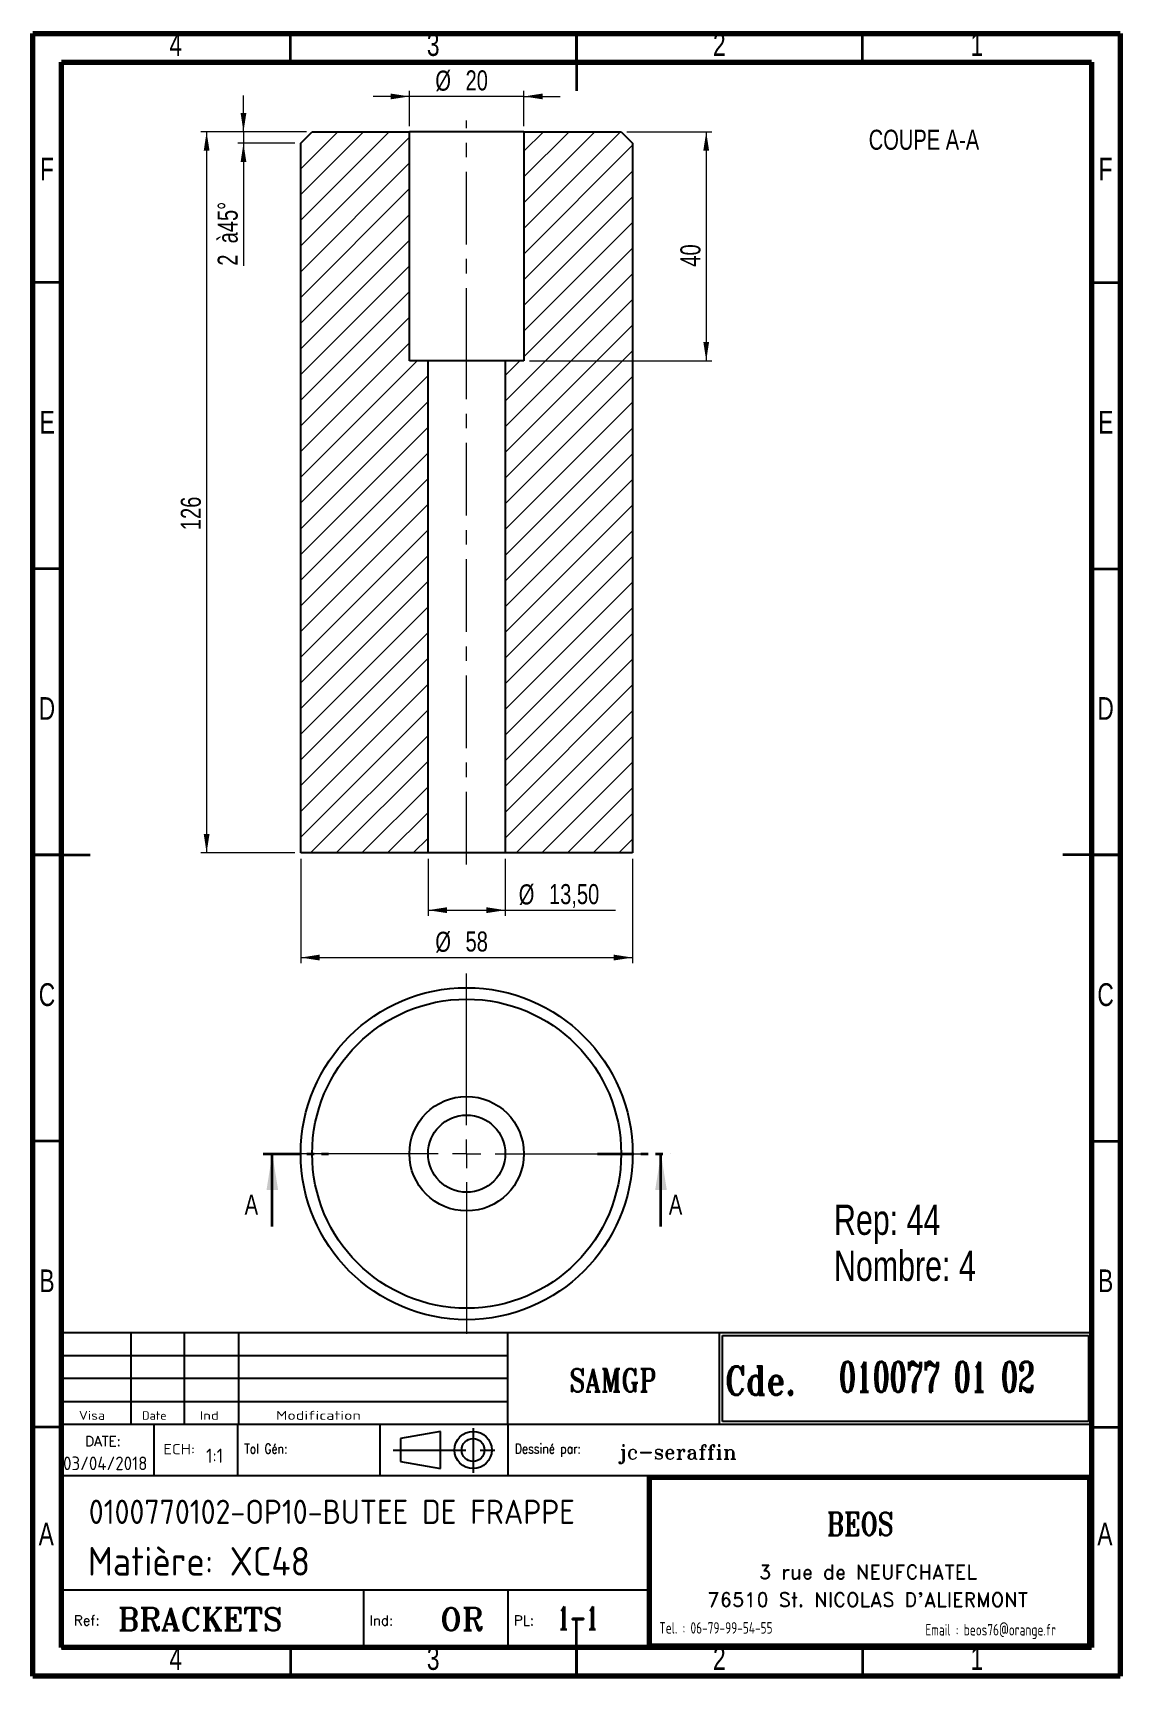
# Model space of a CAD drawing. Header units: millimetres. Extents: x 15 to 205, y 5 to 292.
import ezdxf

# ---------------------------------------------------------------- set-up
doc = ezdxf.new("R2010")
doc.units = ezdxf.units.MM
doc.linetypes.add('CENTERX2', pattern=[20.32, 12.7, -2.54, 2.54, -2.54])
doc.linetypes.add('PHANTOM', pattern=[12.7, 6.35, -1.27, 1.27, -1.27, 1.27, -1.27])
doc.layers.add('DIMENSIONS', color=176, linetype='Continuous')
doc.styles.add('SLDTEXTSTYLE0', font='TXT', dxfattribs={"width": 0.75})
doc.styles.add('SLDTEXTSTYLE1', font='ISOCP')
doc.styles.add('SLDTEXTSTYLE10', font='ISOCP', dxfattribs={"width": 1.147311})
doc.styles.add('SLDTEXTSTYLE11', font='ISOCP', dxfattribs={"width": 1.385904})
doc.styles.add('SLDTEXTSTYLE12', font='ISOCP', dxfattribs={"width": 1.246461})
doc.styles.add('SLDTEXTSTYLE13', font='ROMAND')
doc.styles.add('SLDTEXTSTYLE2', font='ROMANT', dxfattribs={"width": 0.8})
doc.styles.add('SLDTEXTSTYLE3', font='ISOCP', dxfattribs={"width": 0.8})
doc.styles.add('SLDTEXTSTYLE4', font='ROMANS', dxfattribs={"width": 0.8})
doc.styles.add('SLDTEXTSTYLE5', font='ROMANT')
doc.styles.add('SLDTEXTSTYLE6', font='ROMANS')
doc.styles.add('SLDTEXTSTYLE7', font='ROMANT', dxfattribs={"width": 0.65})
doc.styles.add('SLDTEXTSTYLE8', font='ISOCP', dxfattribs={"width": 1.446157})
doc.styles.add('SLDTEXTSTYLE9', font='ISOCP', dxfattribs={"width": 1.294402})
doc.dimstyles.new('SLDDIMSTYLE0', dxfattribs={"dimtxt": 3.5, "dimasz": 3.302, "dimexe": 0, "dimexo": 0.0625, "dimgap": 0.875, "dimtad": 1, "dimrnd": 1e-09, "dimzin": 12, "dimdsep": 46, "dimtxsty": 'SLDTEXTSTYLE0', "dimsah": 1, "dimcen": 0.09, "dimadec": 0, "dimazin": 3, "dimtfac": 1, "dimtofl": 0, "dimtmove": 0, "dimatfit": 3, "dimfxl": 1, "dimfrac": 2, "dimtolj": 1, "dimtzin": 12, "dimarcsym": 0})
doc.dimstyles.new('SLDDIMSTYLE1', dxfattribs={"dimtxt": 3.5, "dimasz": 3.302, "dimexe": 0, "dimexo": 0.0625, "dimgap": 0.875, "dimtad": 1, "dimrnd": 1e-09, "dimzin": 12, "dimdsep": 46, "dimtxsty": 'SLDTEXTSTYLE0', "dimsah": 1, "dimcen": 0.09, "dimadec": 0, "dimazin": 3, "dimtfac": 1, "dimtmove": 0, "dimatfit": 0, "dimfxl": 1, "dimfrac": 2, "dimtolj": 1, "dimtzin": 12, "dimarcsym": 0})

# ---------------------------------------------------------------- blocks, each defined once
blk = doc.blocks.new('SW_NOTE_0')
at = {"color": 0, "linetype": 'Continuous', "lineweight": 0, "char_height": 5.292, "attachment_point": 1, "style": 'SLDTEXTSTYLE0'}
for s, insert in [('Rep: 44', (0, 6.82)), ('Nombre: 4', (0, -1.23))]:
    blk.add_mtext(s, dxfattribs=dict(at, insert=insert))
blk = doc.blocks.new('SW_CENTERMARKSYMBOL_0')
at = {"color": 0, "linetype": 'Continuous', "lineweight": 0}
for p, q in [((0, 5), (0, 31.5)), ((-5, 0), (-31.5, 0)), ((0, 0), (-2.5, 0)), ((0, 0), (0, 2.5)), ((0, 0), (0, -2.5)), ((0, 0), (2.5, 0)), ((5, 0), (31.5, 0)), ((0, -5), (0, -31.5))]:
    blk.add_line(p, q, dxfattribs=at)
blk = doc.blocks.new('_D')
at = {"color": 7, "linetype": 'Continuous', "lineweight": 18}
for p, q in [((62.8, 274.83), (44.36, 274.83)), ((45.36, 274.83), (45.36, 148.83)), ((60.8, 148.83), (44.36, 148.83))]:
    blk.add_line(p, q, dxfattribs=at)
for points in [[(45.36, 274.83), (44.86, 271.53), (45.87, 271.53)], [(45.36, 148.83), (45.87, 152.13), (44.86, 152.13)]]:
    blk.add_solid(points, dxfattribs=at)
at = {"color": 7, "linetype": 'Continuous', "lineweight": 18, "insert": (40.85, 205.23), "char_height": 3.5, "attachment_point": 1, "rotation": 90, "style": 'SLDTEXTSTYLE0'}
blk.add_mtext('126', dxfattribs=at)
blk = doc.blocks.new('_D_1')
at = {"color": 7, "linetype": 'Continuous', "lineweight": 18}
for p, q in [((61.8, 147.83), (61.8, 129.55)), ((119.8, 147.83), (119.8, 129.55)), ((61.8, 130.55), (119.8, 130.55))]:
    blk.add_line(p, q, dxfattribs=at)
for points in [[(61.8, 130.55), (65.11, 130.04), (65.11, 131.06)], [(119.8, 130.55), (116.5, 131.06), (116.5, 130.04)]]:
    blk.add_solid(points, dxfattribs=at)
at = {"color": 7, "linetype": 'Continuous', "lineweight": 18, "char_height": 3.5, "attachment_point": 1, "style": 'SLDTEXTSTYLE0'}
for s, insert in [('%%c', (85.33, 135.06)), ('58', (90.61, 135.11))]:
    blk.add_mtext(s, dxfattribs=dict(at, insert=insert))
blk = doc.blocks.new('_D_2')
at = {"color": 7, "linetype": 'Continuous', "lineweight": 18}
for p, q in [((80.8, 275.83), (80.8, 282.01)), ((100.8, 275.83), (100.8, 282.01)), ((80.8, 281.01), (74.45, 281.01)), ((100.8, 281.01), (80.8, 281.01)), ((100.8, 281.01), (107.15, 281.01))]:
    blk.add_line(p, q, dxfattribs=at)
for points in [[(80.8, 281.01), (77.5, 281.52), (77.5, 280.5)], [(100.8, 281.01), (104.11, 280.5), (104.11, 281.52)]]:
    blk.add_solid(points, dxfattribs=at)
at = {"color": 7, "linetype": 'Continuous', "lineweight": 18, "char_height": 3.5, "attachment_point": 1, "style": 'SLDTEXTSTYLE0'}
for s, insert in [('%%c', (85.33, 285.52)), ('20', (90.61, 285.57))]:
    blk.add_mtext(s, dxfattribs=dict(at, insert=insert))
blk = doc.blocks.new('_D_3')
at = {"color": 7, "linetype": 'Continuous', "lineweight": 18}
for p, q in [((84.05, 147.83), (84.05, 137.83)), ((97.55, 147.83), (97.55, 137.83)), ((84.05, 138.83), (97.55, 138.83)), ((97.55, 138.83), (116.83, 138.83))]:
    blk.add_line(p, q, dxfattribs=at)
for points in [[(84.05, 138.83), (87.36, 138.32), (87.36, 139.34)], [(97.55, 138.83), (94.25, 139.34), (94.25, 138.32)]]:
    blk.add_solid(points, dxfattribs=at)
at = {"color": 7, "linetype": 'Continuous', "lineweight": 18, "char_height": 3.5, "attachment_point": 1, "style": 'SLDTEXTSTYLE0'}
for s, insert in [('%%c', (99.91, 143.34)), ('13,50', (105.19, 143.39))]:
    blk.add_mtext(s, dxfattribs=dict(at, insert=insert))
blk = doc.blocks.new('_D_4')
at = {"color": 7, "linetype": 'Continuous', "lineweight": 18}
for p, q in [((51.8, 274.83), (51.8, 281.18)), ((62.8, 274.83), (50.8, 274.83)), ((60.8, 272.83), (50.8, 272.83)), ((51.8, 274.83), (51.8, 272.83)), ((51.8, 272.83), (51.8, 251.44))]:
    blk.add_line(p, q, dxfattribs=at)
for points in [[(51.8, 274.83), (52.31, 278.13), (51.3, 278.13)], [(51.8, 272.83), (51.3, 269.53), (52.31, 269.53)]]:
    blk.add_solid(points, dxfattribs=at)
at = {"color": 7, "linetype": 'Continuous', "lineweight": 18, "char_height": 3.5, "attachment_point": 1, "rotation": 90, "style": 'SLDTEXTSTYLE0'}
for s, insert in [('à45°', (47.29, 255.34)), ('2', (47.29, 251.44))]:
    blk.add_mtext(s, dxfattribs=dict(at, insert=insert))
blk = doc.blocks.new('_D_5')
at = {"color": 7, "linetype": 'Continuous', "lineweight": 18}
for p, q in [((118.8, 274.83), (133.67, 274.83)), ((132.67, 274.83), (132.67, 234.83)), ((101.8, 234.83), (133.67, 234.83))]:
    blk.add_line(p, q, dxfattribs=at)
for points in [[(132.67, 274.83), (132.16, 271.53), (133.17, 271.53)], [(132.67, 234.83), (133.17, 238.13), (132.16, 238.13)]]:
    blk.add_solid(points, dxfattribs=at)
at = {"color": 7, "linetype": 'Continuous', "lineweight": 18, "insert": (128.15, 251.27), "char_height": 3.5, "attachment_point": 1, "rotation": 90, "style": 'SLDTEXTSTYLE0'}
blk.add_mtext('40', dxfattribs=at)

msp = doc.modelspace()

# ---------------------------------------------------------------- hatches: boundary and pattern name
at = {"linetype": 'Continuous', "lineweight": 18}
h = msp.add_hatch(dxfattribs=at)
h.set_pattern_fill('ANSI31', style=0)
h.paths.add_polyline_path([(61.804, 272.829), (61.804, 148.829), (84.054, 148.829), (84.054, 234.829), (80.804, 234.829), (80.804, 274.829), (63.804, 274.829)], flags=0)
h = msp.add_hatch(dxfattribs=at)
h.set_pattern_fill('ANSI31', style=0)
h.paths.add_polyline_path([(119.804, 148.829), (119.804, 272.829), (117.804, 274.829), (100.804, 274.829), (100.804, 234.829), (97.554, 234.829), (97.554, 148.829)], flags=0)

# ---------------------------------------------------------------- linework, layer by layer
at = {"color": 7, "linetype": 'Continuous', "lineweight": 70}
for p, q in [((15, 5), (15, 292)), ((15, 292), (205, 292)), ((205, 292), (205, 5)), ((20, 10), (20, 287)), ((20, 287), (200, 287)), ((200, 287), (200, 10)), ((200, 10), (20, 10)), ((205, 5), (15, 5))]:
    msp.add_line(p, q, dxfattribs=at)
at = {"color": 7, "linetype": 'Continuous', "lineweight": 35}
for p, q in [((60, 287), (60, 292)), ((110, 292.001), (110, 281.999)), ((110, 287), (110, 292)), ((160, 287), (160, 292)), ((20, 248.5), (15, 248.5)), ((200, 248.5), (205, 248.5)), ((20, 198.5), (15, 198.5)), ((200, 198.5), (205, 198.5)), ((14.999, 148.5), (25.001, 148.5)), ((20, 148.5), (15, 148.5)), ((205.001, 148.5), (194.999, 148.5)), ((200, 148.5), (205, 148.5)), ((20, 98.5), (15, 98.5)), ((200, 98.5), (205, 98.5)), ((56.844, 83.582), (56.844, 96.282)), ((124.764, 83.582), (124.764, 96.282)), ((20, 48.5), (15, 48.5)), ((200, 48.5), (205, 48.5)), ((110, 4.999), (110, 15.001)), ((60, 10), (60, 5)), ((110, 10), (110, 5)), ((160, 10), (160, 5))]:
    msp.add_line(p, q, dxfattribs=at)
at = {"color": 7, "linetype": 'CENTERX2', "lineweight": 18}
for p, q in [((90.804, 234.829), (90.804, 276.829)), ((90.804, 146.829), (90.804, 234.829))]:
    msp.add_line(p, q, dxfattribs=at)
at = {"color": 7, "linetype": 'Continuous', "lineweight": 25}
for p, q in [((61.804, 272.829), (63.804, 274.829)), ((61.804, 148.829), (61.804, 272.829)), ((63.804, 274.829), (80.804, 274.829)), ((80.804, 234.829), (80.804, 274.829)), ((100.804, 274.829), (80.804, 274.829)), ((100.804, 274.829), (100.804, 234.829)), ((100.804, 274.829), (117.804, 274.829)), ((117.804, 274.829), (119.804, 272.829)), ((119.804, 272.829), (119.804, 148.829)), ((84.054, 234.829), (80.804, 234.829)), ((84.054, 148.829), (84.054, 234.829)), ((97.554, 234.829), (84.054, 234.829)), ((97.554, 234.829), (97.554, 148.829)), ((100.804, 234.829), (97.554, 234.829)), ((84.054, 148.829), (61.804, 148.829)), ((97.554, 148.829), (84.054, 148.829)), ((119.804, 148.829), (97.554, 148.829))]:
    msp.add_line(p, q, dxfattribs=at)
at = {"color": 7, "linetype": 'PHANTOM', "lineweight": 35}
for p, q in [((55.256, 96.282), (67.962, 96.282)), ((113.651, 96.282), (126.351, 96.282))]:
    msp.add_line(p, q, dxfattribs=at)
at = {"color": 7, "linetype": 'Continuous', "lineweight": 50}
msp.add_line((20, 65.25), (20, 10), dxfattribs=at)
at = {"color": 7, "linetype": 'Continuous', "lineweight": 25}
for radius in [29, 27, 10, 6.75]:
    msp.add_circle((90.804, 96.282), radius, dxfattribs=at)
at = {"color": 7, "linetype": 'Continuous', "lineweight": 35}
for points in [[(56.844, 96.282), (55.828, 89.932), (57.86, 89.932)], [(124.764, 96.282), (123.748, 89.932), (125.78, 89.932)]]:
    msp.add_solid(points, dxfattribs=at)
at = {"layer": 'DIMENSIONS', "color": 3}
for p, q in [((98, 65), (19.925, 65)), ((32.192, 49), (32.192, 65)), ((41.498, 49), (41.498, 65)), ((50.966, 49), (50.966, 65)), ((20, 61), (98, 61)), ((98, 57), (20, 57)), ((20, 53), (98, 53))]:
    msp.add_line(p, q, dxfattribs=at)
at = {"layer": 'DIMENSIONS', "color": 6}
for p, q in [((19.925, 65), (19.925, 10)), ((200, 10), (200, 65)), ((200, 40), (122.384, 40)), ((122.384, 40), (122.384, 10)), ((199.8, 39.8), (122.584, 39.8)), ((122.584, 39.8), (122.584, 10.2)), ((199.6, 39.6), (122.784, 39.6)), ((122.784, 39.6), (122.784, 10.4)), ((199.4, 39.4), (122.984, 39.4)), ((122.984, 39.4), (122.984, 10.6)), ((199.4, 10.6), (199.4, 39.4)), ((199.6, 10.4), (199.6, 39.6)), ((199.8, 10.2), (199.8, 39.8)), ((19.925, 10), (200, 10)), ((122.584, 10.2), (199.8, 10.2)), ((122.784, 10.4), (199.6, 10.4)), ((122.984, 10.6), (199.4, 10.6))]:
    msp.add_line(p, q, dxfattribs=at)
at = {"layer": 'DIMENSIONS', "color": 1}
for p, q in [((200, 65), (98, 65)), ((98, 49), (98, 65)), ((135, 49), (135, 65)), ((135.5, 49.5), (135.5, 64.5)), ((135.5, 64.5), (199.5, 64.5)), ((199.5, 64.5), (199.5, 49.5)), ((20, 49), (200, 49)), ((36.11, 49), (36.11, 40)), ((50.731, 49), (50.731, 40)), ((75.62, 49), (75.62, 40)), ((98, 49), (98, 40)), ((199.5, 49.5), (135.5, 49.5)), ((122.384, 40), (20, 40)), ((122.384, 20), (20, 20)), ((72.792, 20), (72.792, 10)), ((98, 20), (98, 10))]:
    msp.add_line(p, q, dxfattribs=at)
at = {"layer": 'DIMENSIONS'}
for p, q in [((135.5, 49.5), (135.5, 64.5)), ((135.5, 64.5), (199.5, 64.5)), ((199.5, 64.5), (199.5, 49.5)), ((199.5, 49.5), (135.5, 49.5))]:
    msp.add_line(p, q, dxfattribs=at)
at = {"layer": 'DIMENSIONS', "color": 7}
for p, q in [((86.244, 47.75), (79.244, 46.5)), ((79.244, 46.5), (79.244, 42.5)), ((86.244, 41.25), (86.244, 47.75)), ((79.244, 42.5), (86.244, 41.25))]:
    msp.add_line(p, q, dxfattribs=at)
at = {"layer": 'DIMENSIONS', "color": 3, "linetype": 'CENTERX2'}
for p, q in [((91.934, 48.348), (91.934, 40.513)), ((77.946, 44.5), (96.201, 44.5))]:
    msp.add_line(p, q, dxfattribs=at)
at = {"layer": 'DIMENSIONS', "color": 7}
for radius in [3.25, 2]:
    msp.add_circle((91.934, 44.5), radius, dxfattribs=at)

# ---------------------------------------------------------------- block references
at = {"color": 7, "linetype": 'Continuous', "lineweight": 0}
for name, p in [('SW_CENTERMARKSYMBOL_0', (90.804, 96.282)), ('SW_NOTE_0', (154.996, 80.572))]:
    msp.add_blockref(name, p, dxfattribs=at)

# ---------------------------------------------------------------- texts
at = {"color": 7, "linetype": 'Continuous', "lineweight": 0, "attachment_point": 2, "style": 'SLDTEXTSTYLE0'}
for s, insert, char_height in [('4', (39.96, 292.06), 3.969), ('3', (84.96, 292.06), 3.969), ('2', (134.96, 292.06), 3.969), ('1', (179.96, 292.06), 3.969), ('COUPE A-A', (170.72, 275.195), 3.5), ('F', (17.458, 270.31), 3.969), ('F', (202.458, 270.31), 3.969), ('E', (17.508, 226.06), 3.969), ('E', (202.508, 226.06), 3.969), ('D', (17.453, 176.06), 3.969), ('D', (202.453, 176.06), 3.969), ('C', (17.459, 126.06), 3.969), ('C', (202.459, 126.06), 3.969), ('B', (17.471, 76.06), 3.969), ('B', (202.471, 76.06), 3.969), ('A', (17.34, 31.81), 3.969), ('A', (202.34, 31.81), 3.969), ('4', (39.96, 10.06), 3.969), ('3', (84.96, 10.06), 3.969), ('2', (134.96, 10.06), 3.969), ('1', (179.96, 10.06), 3.969)]:
    msp.add_mtext(s, dxfattribs=dict(at, insert=insert, char_height=char_height))
at = {"color": 7, "linetype": 'Continuous', "char_height": 3.5, "attachment_point": 1, "style": 'SLDTEXTSTYLE0'}
for insert in [(52.013, 89.141), (126.144, 89.141)]:
    msp.add_mtext('A', dxfattribs=dict(at, insert=insert))
at = {"layer": 'DIMENSIONS'}
for s, insert, char_height, attachment_point, style in [('SAMGP', (116.4, 58.701), 4, 2, 'SLDTEXTSTYLE2'), ('Cde.', (136, 59.126), 5, 1, 'SLDTEXTSTYLE2'), ('010077 01 02', (155.887, 59.94), 5.29167, 1, 'SLDTEXTSTYLE7'), ('Visa', (23.041, 51.348), 1.5671, 1, 'SLDTEXTSTYLE12'), ('Date', (34.067, 51.283), 1.4924, 1, 'SLDTEXTSTYLE10'), ('Ind', (44.171, 51.283), 1.4924, 1, 'SLDTEXTSTYLE11'), ('Modification', (57.489, 51.348), 1.56705, 1, 'SLDTEXTSTYLE8'), ('DATE:', (24.156, 46.915), 1.7277, 1, 'SLDTEXTSTYLE6'), ('03/04/2018', (20.286, 43.368), 2.3813, 1, 'SLDTEXTSTYLE1'), ('ECH:', (37.788, 45.56), 1.8141, 1, 'SLDTEXTSTYLE9'), ('1:1', (45.263, 44.764), 2.5, 1, 'SLDTEXTSTYLE1'), ('Tol Gén:', (51.952, 45.598), 1.7277, 1, 'SLDTEXTSTYLE4'), ('Dessiné par:', (99.221, 45.598), 1.72768, 1, 'SLDTEXTSTYLE4'), ('jc-seraffin', (117.355, 45.42), 2.5, 1, 'SLDTEXTSTYLE5'), ('0100770102-OP10-BUTEE DE FRAPPE', (24.769, 35.825), 4.23333, 1, 'SLDTEXTSTYLE1'), ('BEOS', (159.571, 33.595), 4, 2, 'SLDTEXTSTYLE2'), ('Matière: XC48', (24.603, 27.564), 5, 1, 'SLDTEXTSTYLE1'), ('3 rue de NEUFCHATEL', (160.909, 24.448), 2.5, 2, 'SLDTEXTSTYLE13'), ("76510 St. NICOLAS D'ALIERMONT", (160.903, 19.623), 2.5, 2, 'SLDTEXTSTYLE13'), ('Ref:', (22.168, 15.598), 1.7277, 1, 'SLDTEXTSTYLE6'), ('BRACKETS', (29.839, 16.951), 4, 1, 'SLDTEXTSTYLE5'), ('Ind:', (73.826, 15.598), 1.7277, 1, 'SLDTEXTSTYLE6'), ('OR', (86.194, 16.951), 4, 1, 'SLDTEXTSTYLE5'), ('PL:', (99.034, 15.598), 1.7277, 1, 'SLDTEXTSTYLE6'), ('1-1', (106.651, 17.173), 4, 1, 'SLDTEXTSTYLE7'), ('Tel. : 06-79-99-54-55', (134.36, 14.429), 2, 2, 'SLDTEXTSTYLE3'), ('Email : beos76@orange.fr', (182.372, 14.097), 2, 2, 'SLDTEXTSTYLE3')]:
    msp.add_mtext(s, dxfattribs=dict(at, insert=insert, char_height=char_height, attachment_point=attachment_point, style=style))

# ---------------------------------------------------------------- dimensions: what is measured, and where the dimension line sits
at = {"color": 7, "linetype": 'Continuous', "lineweight": 18}
for base, p1, p2, dimstyle, picture, middle in [((80.804, 281.009), (100.804, 274.829), (80.804, 274.829), 'SLDDIMSTYLE1', '_D_2', (90.557, 281.009)), ((119.804, 130.548), (61.804, 148.829), (119.804, 148.829), 'SLDDIMSTYLE0', '_D_1', (90.557, 130.548)), ((97.554, 138.829), (84.054, 148.829), (97.554, 148.829), 'SLDDIMSTYLE0', '_D_3', (108.368, 138.829))]:
    dim = msp.add_linear_dim(base=base, p1=p1, p2=p2, text='%%c<>', dimstyle=dimstyle, dxfattribs=at)
    dim.commit()
    dim.dimension.update_dxf_attribs({"geometry": picture, "text_midpoint": middle, "dimtype": 160})
dim = msp.add_linear_dim(base=(51.804, 272.829), p1=(63.804, 274.829), p2=(61.804, 272.829), angle=90, text='<> à45°', dimstyle='SLDDIMSTYLE1', dxfattribs=at)
dim.commit()
dim.dimension.update_dxf_attribs({"geometry": '_D_4', "text_midpoint": (51.804, 258.493), "dimtype": 160})
for base, p1, p2, picture, middle in [((45.364, 148.829), (63.804, 274.829), (61.804, 148.829), '_D', (45.364, 209.113)), ((132.666, 234.829), (117.804, 274.829), (100.804, 234.829), '_D_5', (132.666, 253.855))]:
    dim = msp.add_linear_dim(base=base, p1=p1, p2=p2, angle=90, dimstyle='SLDDIMSTYLE0', dxfattribs=at)
    dim.commit()
    dim.dimension.update_dxf_attribs({"geometry": picture, "text_midpoint": middle, "dimtype": 160})

doc.saveas('drawing.dxf')
